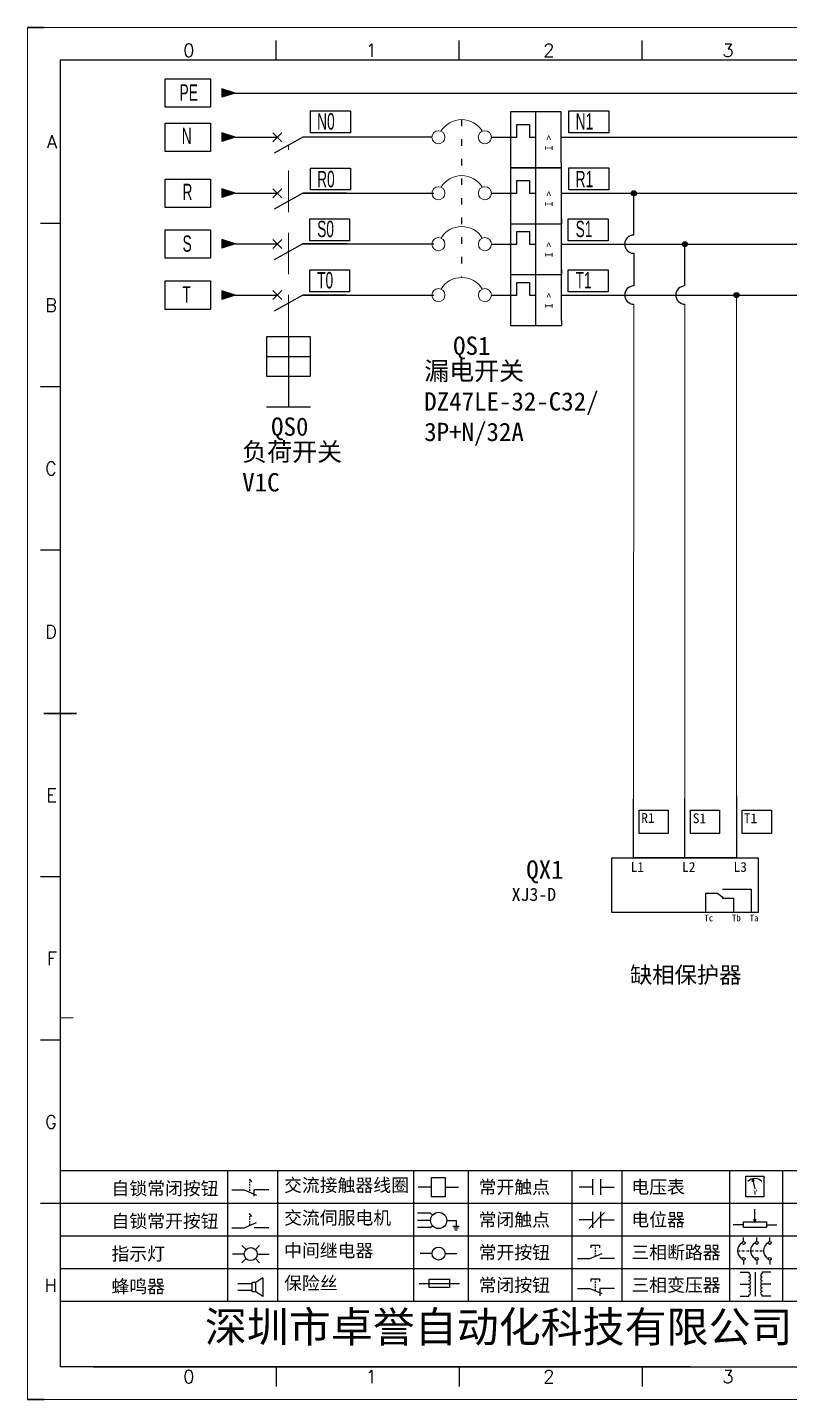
# Model space of a CAD drawing. Header units: millimetres. Extents: x -300 to 54435, y -106 to 60527.
# Drawn here: x 75.5 to 192.1, y 1904.7 to 2114.7 of the extents above; entities that cross this region are included whole.
import ezdxf
from ezdxf.enums import TextEntityAlignment as Align

# ---------------------------------------------------------------- set-up
doc = ezdxf.new("R2010")
doc.units = ezdxf.units.MM
doc.linetypes.add('2', pattern=[15, 1, -2, 1, -2, 1, -2, 1, -2, 1, -2])
doc.linetypes.add('DASHED2', pattern=[9.525, 6.35, -3.175])
for name, color, linetype in [('AE_BOR', 1, 'Continuous'), ('MISC', 2, 'Continuous'), ('SYMS', 7, 'Continuous')]:
    doc.layers.add(name, color=color, linetype=linetype)
doc.styles.get("Standard").update_dxf_attribs({"font": ''})
doc.styles.add('WD', font='romans.shx', dxfattribs={"width": 0.8, "bigfont": 'gbcbig.shx'})
doc.styles.add('样式 0', font='')
doc.styles.add('样式 8', font='arial.ttf', dxfattribs={"width": 0.6, "height": 2.5})
doc.styles.add('汉字', font='')
doc.styles.get('Standard').set_extended_font_data('SimSun')
doc.styles.get('样式 0').set_extended_font_data('KaiTi_GB2312')
doc.styles.get('汉字').set_extended_font_data('新宋体')

# ---------------------------------------------------------------- blocks, each defined once
blk = doc.blocks.new('WDDOT')
blk.add_hatch(color=256).paths.add_polyline_path([(0.5, 0, 1), (-0.5, 0, 1)])
blk.add_circle((0, 0), 0.5)
blk = doc.blocks.new('*U4')
at = {"linetype": 'ByBlock'}
for p, q in [((-1909.23, -780.45), (-1909.23, -780.67)), ((-1909.23, -780.45), (-1908.92, -780.84)), ((-1909.23, -780.84), (-1909.23, -781.05)), ((-1911.92, -782.07), (-1910.06, -782.07)), ((-1910.06, -782.07), (-1908.18, -782.88)), ((-1909.23, -781.23), (-1909.23, -781.44)), ((-1909.23, -781.61), (-1909.23, -781.83)), ((-1909.23, -782), (-1909.23, -782.21)), ((-1909.23, -782.38), (-1909.23, -782.43)), ((-1908.52, -783.07), (-1908.52, -782.07)), ((-1906.25, -782.07), (-1908.52, -782.07))]:
    blk.add_line(p, q, dxfattribs=at)
blk = doc.blocks.new('*U6')
at = {"linetype": 'ByBlock'}
for p, q in [((-1908.88, -791.17), (-1909.23, -790.71)), ((-1909.23, -790.71), (-1909.23, -790.92)), ((-1909.23, -791.09), (-1909.23, -791.31)), ((-1909.23, -791.48), (-1909.23, -791.69)), ((-1911.92, -792.89), (-1910.06, -792.89)), ((-1910.06, -792.89), (-1908.18, -792.08)), ((-1909.23, -791.86), (-1909.23, -792.08)), ((-1909.23, -792.25), (-1909.23, -792.47)), ((-1906.25, -792.89), (-1908.52, -792.89))]:
    blk.add_line(p, q, dxfattribs=at)
blk = doc.blocks.new('蜂鸣器')
at = {"linetype": 'ByBlock'}
for p, q in [((-1907.17, -795.53), (-1908.25, -796.26)), ((-1907.17, -795.53), (-1907.17, -798.41)), ((-1908.8, -796.48), (-1911.01, -796.48)), ((-1908.8, -797.46), (-1911.01, -797.46)), ((-1908.25, -796.26), (-1908.8, -796.26)), ((-1908.8, -797.68), (-1908.8, -796.26)), ((-1908.25, -797.68), (-1908.8, -797.68)), ((-1908.25, -797.68), (-1908.25, -796.26)), ((-1907.17, -798.41), (-1908.25, -797.68))]:
    blk.add_line(p, q, dxfattribs=at)
blk = doc.blocks.new('指示灯')
at = {"linetype": 'ByBlock'}
for p, q in [((-1854.25, -776.92), (-1856.06, -776.92)), ((-1854.62, -775.59), (-1853.97, -776.23)), ((-1851.9, -775.59), (-1852.54, -776.23)), ((-1852.26, -776.92), (-1850.45, -776.92)), ((-1854.62, -778.25), (-1853.97, -777.61)), ((-1851.9, -778.25), (-1852.54, -777.61))]:
    blk.add_line(p, q, dxfattribs=at)
blk.add_circle((-1853.26, -776.92), 0.992, dxfattribs=at)
blk = doc.blocks.new('交流接触器线圈')
at = {"linetype": 'ByBlock'}
for p, q in [((-1880.82, -781.77), (-1882.87, -781.77)), ((-1878.72, -781.77), (-1876.67, -781.77))]:
    blk.add_line(p, q, dxfattribs=at)
blk.add_lwpolyline([(-1880.82, -780.28), (-1878.72, -780.28), (-1878.72, -783.26), (-1880.82, -783.26)], close=True, dxfattribs=at)
blk = doc.blocks.new('交流伺服电机')
at = {"linetype": 'ByBlock'}
for p, q in [((-1880.97, -785.75), (-1882.94, -785.75)), ((-1880.97, -786.85), (-1882.94, -786.85)), ((-1880.97, -785.75), (-1880.65, -786.03)), ((-1878.49, -786.85), (-1877.07, -786.85)), ((-1877.07, -786.85), (-1877.07, -787.72)), ((-1880.97, -787.94), (-1882.94, -787.94)), ((-1880.97, -787.94), (-1880.65, -787.67)), ((-1877.54, -787.72), (-1876.59, -787.72)), ((-1877.38, -788.01), (-1876.75, -788.01)), ((-1877.23, -788.29), (-1876.9, -788.29))]:
    blk.add_line(p, q, dxfattribs=at)
blk.add_circle((-1879.73, -786.85), 1.24, dxfattribs=at)
blk = doc.blocks.new('中间继电器')
at = {"linetype": 'ByBlock'}
for p, q in [((-1880.72, -791.92), (-1882.54, -791.92)), ((-1878.74, -791.92), (-1876.92, -791.92))]:
    blk.add_line(p, q, dxfattribs=at)
blk.add_circle((-1879.73, -791.92), 0.992, dxfattribs=at)
blk = doc.blocks.new('保险丝')
at = {"linetype": 'ByBlock'}
blk.add_line((-1882.72, -796.49), (-1876.55, -796.49), dxfattribs=at)
blk.add_lwpolyline([(-1881.2, -795.86), (-1878.06, -795.86), (-1878.06, -797.12), (-1881.2, -797.12)], close=True, dxfattribs=at)
blk = doc.blocks.new('常开按钮')
at = {"linetype": 'ByBlock'}
for p, q in [((-1910.06, -787.73), (-1908.18, -786.93)), ((-1909.9, -785.68), (-1908.56, -785.68)), ((-1909.9, -785.68), (-1909.9, -786.07)), ((-1909.23, -785.68), (-1909.23, -785.89)), ((-1909.23, -786.06), (-1909.23, -786.28)), ((-1909.23, -786.45), (-1909.23, -786.67)), ((-1909.23, -786.84), (-1909.23, -787.05)), ((-1909.23, -787.22), (-1909.23, -787.38)), ((-1908.56, -785.68), (-1908.56, -786.07)), ((-1911.92, -787.73), (-1910.06, -787.73)), ((-1906.25, -787.73), (-1908.52, -787.73))]:
    blk.add_line(p, q, dxfattribs=at)
blk = doc.blocks.new('常开触点')
at = {"linetype": 'ByBlock'}
for p, q in [((-1853.82, -782.99), (-1853.82, -780.56)), ((-1852.6, -782.99), (-1852.6, -780.56)), ((-1853.82, -781.77), (-1855.88, -781.77)), ((-1852.6, -781.77), (-1850.55, -781.77))]:
    blk.add_line(p, q, dxfattribs=at)
blk = doc.blocks.new('常闭触点')
at = {"linetype": 'ByBlock'}
for p, q in [((-1853.82, -786.77), (-1855.88, -786.77)), ((-1852.01, -785.66), (-1854.43, -788.1)), ((-1853.82, -787.99), (-1853.82, -785.56)), ((-1852.6, -787.99), (-1852.6, -785.56)), ((-1852.6, -786.77), (-1850.55, -786.77))]:
    blk.add_line(p, q, dxfattribs=at)
blk = doc.blocks.new('常闭按钮')
at = {"linetype": 'ByBlock'}
for p, q in [((-1854.11, -790.83), (-1852.77, -790.83)), ((-1854.11, -790.83), (-1854.11, -791.22)), ((-1853.44, -790.83), (-1853.44, -791.04)), ((-1853.44, -791.21), (-1853.44, -791.43)), ((-1853.44, -791.6), (-1853.44, -791.82)), ((-1852.77, -790.83), (-1852.77, -791.22)), ((-1856.13, -792.28), (-1854.28, -792.28)), ((-1854.28, -792.28), (-1852.4, -793.09)), ((-1853.44, -791.99), (-1853.44, -792.2)), ((-1853.44, -792.37), (-1853.44, -792.53)), ((-1850.47, -792.28), (-1852.73, -792.28)), ((-1852.73, -792.28), (-1852.73, -793.43))]:
    blk.add_line(p, q, dxfattribs=at)
blk = doc.blocks.new('电压表')
at = {"linetype": 'ByBlock'}
for p, q in [((-1814.84, -780.75), (-1814.91, -781.13)), ((-1814.6, -781.05), (-1814.91, -781.13)), ((-1814.84, -780.75), (-1814.46, -782.26)), ((-1814.84, -780.75), (-1814.6, -781.05))]:
    blk.add_line(p, q, dxfattribs=at)
blk.add_lwpolyline([(-1815.84, -780.34), (-1813.07, -780.34), (-1813.07, -783.49), (-1815.84, -783.49)], close=True, dxfattribs=at)
blk.add_arc((-1814.46, -782.26), 1.56, 46.8313, 133.1687, dxfattribs=at)
at = {"linetype": 'ByBlock', "insert": (-1814.7, -782.39), "char_height": 0.75, "width": 0.6768, "attachment_point": 1}
blk.add_mtext('V', dxfattribs=at)
blk = doc.blocks.new('电位器')
at = {"linetype": 'ByBlock'}
for p, q in [((-1814.45, -787.3), (-1814.45, -785.39)), ((-1814.45, -787.3), (-1814.62, -786.96)), ((-1814.62, -786.96), (-1814.27, -786.96)), ((-1814.45, -787.3), (-1814.27, -786.96)), ((-1816.21, -787.75), (-1817.79, -787.75)), ((-1812.68, -787.75), (-1811.1, -787.75))]:
    blk.add_line(p, q, dxfattribs=at)
blk.add_lwpolyline([(-1816.21, -787.3), (-1812.68, -787.3), (-1812.68, -788.2), (-1816.21, -788.2)], close=True, dxfattribs=at)
blk = doc.blocks.new('三相断路器')
at = {"linetype": 'ByBlock'}
for p, q in [((-1816.17, -790.33), (-1816.17, -789.7)), ((-1814.17, -790.33), (-1814.17, -789.7)), ((-1812.18, -790.33), (-1812.18, -789.7)), ((-1817.14, -791.74), (-1816.72, -791.74)), ((-1816.45, -791.74), (-1816.03, -791.74)), ((-1816.17, -793.19), (-1816.17, -793.83)), ((-1815.76, -791.74), (-1815.34, -791.74)), ((-1815.07, -791.74), (-1814.65, -791.74)), ((-1814.38, -791.74), (-1813.96, -791.74)), ((-1814.17, -793.19), (-1814.17, -793.83)), ((-1813.69, -791.74), (-1813.27, -791.74)), ((-1812.18, -793.19), (-1812.18, -793.83))]:
    blk.add_line(p, q, dxfattribs=at)
for centre in [(-1816.17, -790.55), (-1814.17, -790.55), (-1812.18, -790.55), (-1816.17, -792.98), (-1814.17, -792.98), (-1812.18, -792.98)]:
    blk.add_circle(centre, 0.219, dxfattribs=at)
for centre in [(-1815.81, -791.74), (-1813.82, -791.74), (-1811.83, -791.74)]:
    blk.add_arc(centre, 1.32, 115.5791, 244.4209, dxfattribs=at)
blk = doc.blocks.new('三相变压器')
at = {"linetype": 'ByBlock'}
for p, q in [((-1816.69, -795.03), (-1815.37, -795.03)), ((-1815.37, -795.03), (-1815.37, -795.24)), ((-1814.34, -798.7), (-1814.34, -795.04)), ((-1812, -795.03), (-1813.32, -795.03)), ((-1813.32, -795.03), (-1813.32, -795.24)), ((-1816.69, -796.87), (-1815.37, -796.87)), ((-1812, -796.87), (-1813.32, -796.87)), ((-1816.69, -798.71), (-1815.37, -798.71)), ((-1815.37, -798.71), (-1815.37, -798.5)), ((-1813.32, -798.71), (-1813.32, -798.5)), ((-1812, -798.71), (-1813.32, -798.71))]:
    blk.add_line(p, q, dxfattribs=at)
for centre, start, end in [((-1815.37, -795.51), 270, 90), ((-1815.37, -796.06), 270, 90), ((-1813.32, -795.51), 90, 270), ((-1813.32, -796.06), 90, 270), ((-1815.37, -796.6), 270, 90), ((-1815.37, -797.14), 270, 90), ((-1815.37, -797.68), 270, 90), ((-1815.37, -798.23), 270, 90), ((-1813.32, -796.6), 90, 270), ((-1813.32, -797.14), 90, 270), ((-1813.32, -797.68), 90, 270), ((-1813.32, -798.23), 90, 270)]:
    blk.add_arc(centre, 0.271, start, end, dxfattribs=at)

msp = doc.modelspace()

# ---------------------------------------------------------------- hatches: boundary and pattern name
for points in [[(105.285, 2098.524), (107.328, 2097.87), (105.285, 2097.215)], [(105.285, 2089.959), (107.328, 2089.304), (105.285, 2088.649)], [(168.667, 2089.304, 1), (167.888, 2089.304, 1)], [(105.285, 2082.197), (107.328, 2081.542), (105.285, 2080.887)], [(176.486, 2081.508, 1), (175.707, 2081.508, 1)], [(105.285, 2074.362), (107.328, 2073.707), (105.285, 2073.053)], [(184.36, 2073.711, 1), (183.581, 2073.711, 1)]]:
    msp.add_hatch(color=7).paths.add_polyline_path(points)
at = {"layer": 'MISC'}
msp.add_hatch(color=7, dxfattribs=at).paths.add_polyline_path([(105.285, 2105.289), (107.328, 2104.634), (105.285, 2103.98)])

# ---------------------------------------------------------------- linework, layer by layer
at = {"color": 7}
for p, q in [((367.549, 2109.676), (80.549, 2109.676)), ((80.549, 2109.676), (80.549, 1909.676)), ((157.198, 2101.772), (149.401, 2101.772)), ((149.401, 2101.772), (149.401, 2093.976)), ((153.3, 2093.206), (153.3, 2101.772)), ((157.198, 2093.976), (157.198, 2101.772)), ((107.328, 2097.87), (105.285, 2098.524)), ((105.285, 2098.524), (105.285, 2097.215)), ((113.076, 2097.181), (114.454, 2098.559)), ((114.454, 2097.181), (113.076, 2098.559)), ((150.376, 2097.874), (150.376, 2099.823)), ((150.376, 2099.823), (152.325, 2099.823)), ((152.325, 2099.823), (152.325, 2097.874)), ((107.328, 2097.87), (105.285, 2097.215)), ((107.328, 2097.87), (113.765, 2097.87)), ((117.663, 2097.87), (113.278, 2095.433)), ((137.394, 2097.874), (117.663, 2097.87)), ((146.503, 2097.874), (150.376, 2097.874)), ((152.325, 2097.874), (153.3, 2097.874)), ((157.198, 2097.874), (161.096, 2097.874)), ((161.096, 2097.874), (315.532, 2097.87)), ((149.401, 2093.976), (149.401, 2093.206)), ((157.198, 2093.976), (157.198, 2093.206)), ((149.401, 2093.206), (157.198, 2093.206)), ((149.407, 2093.202), (149.407, 2085.406)), ((157.204, 2093.202), (149.407, 2093.202)), ((153.306, 2084.636), (153.306, 2093.202)), ((157.204, 2085.406), (157.204, 2093.202)), ((107.328, 2089.304), (105.285, 2089.959)), ((105.285, 2089.959), (105.285, 2088.649)), ((113.076, 2088.615), (114.454, 2089.993)), ((114.454, 2088.615), (113.076, 2089.993)), ((150.382, 2091.253), (152.331, 2091.253)), ((150.382, 2089.304), (150.382, 2091.253)), ((152.331, 2091.253), (152.331, 2089.304)), ((107.328, 2089.304), (105.285, 2088.649)), ((107.328, 2089.304), (113.765, 2089.304)), ((117.663, 2089.304), (113.278, 2086.868)), ((117.663, 2089.304), (137.707, 2089.308)), ((124.336, 2089.304), (117.663, 2089.304)), ((146.509, 2089.304), (150.382, 2089.304)), ((152.331, 2089.304), (153.306, 2089.304)), ((157.204, 2089.304), (161.102, 2089.304)), ((161.102, 2089.304), (310.078, 2089.304)), ((168.278, 2082.902), (168.278, 2089.304)), ((149.407, 2085.406), (149.407, 2084.636)), ((149.408, 2085.406), (149.408, 2077.61)), ((153.306, 2076.84), (153.306, 2085.406)), ((157.204, 2085.406), (157.204, 2084.636)), ((157.204, 2077.61), (157.204, 2085.406)), ((149.407, 2084.636), (157.204, 2084.636)), ((150.382, 2083.457), (152.331, 2083.457)), ((150.382, 2081.508), (150.382, 2083.457)), ((152.331, 2083.457), (152.331, 2081.508)), ((107.328, 2081.542), (105.285, 2082.197)), ((105.285, 2082.197), (105.285, 2080.887)), ((107.328, 2081.542), (105.285, 2080.887)), ((107.328, 2081.542), (113.765, 2081.542)), ((113.076, 2080.853), (114.454, 2082.231)), ((114.454, 2080.853), (113.076, 2082.231)), ((117.663, 2081.542), (113.278, 2079.106)), ((117.663, 2081.542), (137.707, 2081.546)), ((124.336, 2081.542), (117.663, 2081.542)), ((146.51, 2081.508), (150.382, 2081.508)), ((152.331, 2081.508), (153.306, 2081.508)), ((157.204, 2081.508), (161.102, 2081.508)), ((161.102, 2081.508), (310.078, 2081.508)), ((176.096, 2075.106), (176.096, 2081.508)), ((168.278, 2080.113), (168.278, 2075.106)), ((149.408, 2077.61), (149.408, 2076.84)), ((149.408, 2077.61), (149.408, 2069.813)), ((153.306, 2069.044), (153.306, 2077.61)), ((157.204, 2077.61), (157.204, 2076.84)), ((157.204, 2069.813), (157.204, 2077.61)), ((149.408, 2076.84), (157.204, 2076.84)), ((150.382, 2075.66), (152.331, 2075.66)), ((150.382, 2073.711), (150.382, 2075.66)), ((152.331, 2075.66), (152.331, 2073.711)), ((107.328, 2073.707), (105.285, 2074.362)), ((105.285, 2074.362), (105.285, 2073.053)), ((107.328, 2073.707), (105.285, 2073.053)), ((107.328, 2073.707), (113.765, 2073.707)), ((113.076, 2073.018), (114.454, 2074.396)), ((114.454, 2073.018), (113.076, 2074.396)), ((117.663, 2073.707), (113.278, 2071.271)), ((117.663, 2073.707), (137.714, 2073.711)), ((124.336, 2073.707), (117.663, 2073.707)), ((146.51, 2073.711), (150.382, 2073.711)), ((152.331, 2073.711), (153.306, 2073.711)), ((157.204, 2073.711), (161.102, 2073.711)), ((161.102, 2073.711), (310.078, 2073.711)), ((149.408, 2069.813), (149.408, 2069.044)), ((149.408, 2069.044), (157.204, 2069.044)), ((157.204, 2069.813), (157.204, 2069.044)), ((115.464, 2067.38), (115.464, 2056.586)), ((112.142, 2064.31), (118.787, 2064.31)), ((112.103, 2056.586), (118.826, 2056.586)), ((181.87, 1982.797), (186.258, 1982.797)), ((186.258, 1982.797), (186.258, 1979.22)), ((179.324, 1982.181), (181.11, 1982.181)), ((179.324, 1979.22), (179.324, 1982.181)), ((181.11, 1982.181), (181.942, 1981.515)), ((181.87, 1981.647), (181.87, 1981.436)), ((181.87, 1981.549), (181.87, 1981.549)), ((181.87, 1981.436), (183.535, 1981.436)), ((183.535, 1981.436), (183.535, 1979.22)), ((85.579, 1909.676), (365.079, 1909.676))]:
    msp.add_line(p, q, dxfattribs=at)
at = {"color": 7, "linetype": '2'}
msp.add_line((141.939, 2100.571), (141.939, 2076.412), dxfattribs=at)
at = {"color": 7, "linetype": 'DASHED2', "lineweight": 0}
msp.add_line((115.464, 2067.38), (115.464, 2096.648), dxfattribs=at)
at = {"color": 7, "lineweight": 0}
for p, q in [((183.97, 2073.711), (183.97, 1996.598)), ((168.277, 2072.317), (168.222, 1996.598)), ((176.096, 2072.317), (176.096, 1996.598))]:
    msp.add_line(p, q, dxfattribs=at)
at = {"color": 7, "ltscale": 2}
for p, q in [((183.971, 1997.11), (183.971, 1987.604)), ((168.222, 1987.604), (168.222, 1996.598)), ((176.097, 1987.604), (176.097, 1996.598)), ((183.972, 1987.604), (168.223, 1987.604)), ((176.884, 1909.676), (80.549, 1909.676))]:
    msp.add_line(p, q, dxfattribs=at)
at = {"color": 7, "lineweight": 9, "ltscale": 0.1}
for p, q in [((80.549, 1963.105), (82.549, 1963.105)), ((176.884, 1909.676), (206.346, 1909.676))]:
    msp.add_line(p, q, dxfattribs=at)
at = {"color": 7, "linetype": 'ByBlock'}
for p, q in [((367.549, 1939.676), (80.549, 1939.676)), ((367.549, 1934.676), (80.549, 1934.676)), ((367.549, 1929.676), (80.549, 1929.676)), ((367.549, 1924.676), (80.549, 1924.676)), ((367.549, 1919.676), (80.549, 1919.676))]:
    msp.add_line(p, q, dxfattribs=at)
at = {"color": 7, "lineweight": -2}
for p, q in [((106.128, 1939.676), (106.128, 1919.676)), ((113.805, 1939.676), (113.805, 1919.676)), ((134.595, 1939.676), (134.595, 1919.676)), ((142.948, 1939.676), (142.948, 1919.676)), ((158.803, 1939.676), (158.803, 1919.676)), ((166.452, 1939.676), (166.452, 1919.676)), ((182.944, 1939.676), (182.944, 1919.676)), ((191.046, 1939.676), (191.046, 1919.676))]:
    msp.add_line(p, q, dxfattribs=at)
at = {"color": 7, "lineweight": -3}
for points in [[(96.619, 2106.811), (103.56, 2106.811), (103.56, 2102.458), (96.619, 2102.458)], [(96.619, 2100.046), (103.56, 2100.046), (103.56, 2095.693), (96.619, 2095.693)], [(118.836, 2101.893), (124.942, 2101.893), (124.942, 2098.546), (118.836, 2098.546)], [(158.371, 2101.897), (164.476, 2101.897), (164.476, 2098.55), (158.371, 2098.55)], [(118.836, 2093.164), (124.942, 2093.164), (124.942, 2089.817), (118.836, 2089.817)], [(158.371, 2093.168), (164.476, 2093.168), (164.476, 2089.821), (158.371, 2089.821)], [(96.619, 2091.48), (103.56, 2091.48), (103.56, 2087.128), (96.619, 2087.128)], [(118.716, 2085.368), (124.822, 2085.368), (124.822, 2082.02), (118.716, 2082.02)], [(158.251, 2085.372), (164.356, 2085.372), (164.356, 2082.024), (158.251, 2082.024)], [(96.619, 2083.718), (103.56, 2083.718), (103.56, 2079.366), (96.619, 2079.366)], [(118.716, 2077.571), (124.822, 2077.571), (124.822, 2074.224), (118.716, 2074.224)], [(158.251, 2077.576), (164.356, 2077.576), (164.356, 2074.228), (158.251, 2074.228)], [(96.619, 2075.884), (103.56, 2075.884), (103.56, 2071.531), (96.619, 2071.531)]]:
    msp.add_lwpolyline(points, close=True, dxfattribs=at)
at = {"color": 7}
msp.add_lwpolyline([(112.142, 2061.24), (112.142, 2067.38), (118.787, 2067.38), (118.787, 2061.24)], close=True, dxfattribs=at)
at = {"color": 7, "ltscale": 2}
for points in [[(169.085, 1994.882), (173.546, 1994.882), (173.546, 1991.286), (169.085, 1991.286)], [(176.95, 1994.882), (181.411, 1994.882), (181.411, 1991.286), (176.95, 1991.286)], [(184.859, 1994.882), (189.32, 1994.882), (189.32, 1991.286), (184.859, 1991.286)], [(164.9, 1987.604), (187.294, 1987.604), (187.294, 1979.22), (164.9, 1979.22)]]:
    msp.add_lwpolyline(points, close=True, dxfattribs=at)
at = {"color": 7, "lineweight": 0}
for centre in [(138.394, 2097.874), (145.503, 2097.874), (138.4, 2089.304), (145.509, 2089.304), (138.401, 2081.508), (145.51, 2081.508), (138.401, 2073.711), (145.51, 2073.711)]:
    msp.add_circle(centre, 1, dxfattribs=at)
at = {"color": 7}
for centre in [(168.278, 2089.304), (176.096, 2081.508), (183.97, 2073.711)]:
    msp.add_circle(centre, 0.389, dxfattribs=at)
at = {"color": 7, "lineweight": 0}
for centre in [(141.949, 2096.881), (141.955, 2088.311), (141.955, 2080.515), (141.955, 2072.718)]:
    msp.add_arc(centre, 3.691, 31.18201, 148.81799, dxfattribs=at)
at = {"color": 7, "ltscale": 2}
for centre in [(168.278, 2081.508), (168.278, 2073.711), (176.096, 2073.711)]:
    msp.add_arc(centre, 1.394, 90, 270, dxfattribs=at)
at = {"layer": 'AE_BOR', "color": 7, "lineweight": 30}
for p, q in [((78.079, 2114.676), (75.546, 2114.676)), ((78.049, 2009.676), (83.049, 2009.676)), ((75.546, 1904.676), (78.079, 1904.676))]:
    msp.add_line(p, q, dxfattribs=at)
at = {"layer": 'AE_BOR', "color": 7, "lineweight": 15}
for p, q in [((75.546, 2114.676), (372.546, 2114.676)), ((75.546, 1904.676), (75.546, 2114.676)), ((372.546, 1904.676), (75.546, 1904.676))]:
    msp.add_line(p, q, dxfattribs=at)
at = {"layer": 'AE_BOR', "color": 7}
for p, q in [((113.579, 2109.676), (113.579, 2112.676)), ((141.579, 2109.676), (141.579, 2112.676)), ((169.579, 2109.676), (169.579, 2112.676)), ((80.549, 2084.676), (77.549, 2084.676)), ((80.549, 2059.676), (77.549, 2059.676)), ((80.549, 2034.676), (77.549, 2034.676)), ((80.549, 1984.676), (77.549, 1984.676)), ((80.549, 1959.676), (77.549, 1959.676)), ((80.549, 1934.676), (77.549, 1934.676)), ((113.579, 1909.676), (113.579, 1906.676)), ((141.579, 1909.676), (141.579, 1906.676)), ((169.579, 1909.676), (169.579, 1906.676))]:
    msp.add_line(p, q, dxfattribs=at)
at = {"layer": 'MISC', "color": 7}
for p, q in [((107.328, 2104.634), (105.285, 2105.289)), ((105.285, 2105.289), (105.285, 2103.98)), ((107.328, 2104.634), (105.285, 2103.98)), ((107.328, 2104.634), (345.645, 2104.634))]:
    msp.add_line(p, q, dxfattribs=at)

# ---------------------------------------------------------------- block references
at = {"color": 7, "linetype": 'ByBlock'}
for name, p in [('*U4', (2018.738, 2718.853)), ('交流接触器线圈', (2018.162, 2718.945)), ('常开触点', (2015.816, 2718.974)), ('电压表', (2001.255, 2719.192)), ('*U6', (2018.738, 2723.853)), ('交流伺服电机', (2018.162, 2718.945)), ('常闭触点', (2015.816, 2718.974)), ('电位器', (2001.255, 2719.192)), ('指示灯', (1962.952, 2703.853)), ('中间继电器', (2018.162, 2718.945)), ('常开按钮', (2071.602, 2713.974)), ('三相断路器', (2001.255, 2719.192)), ('三相变压器', (2001.255, 2719.192)), ('蜂鸣器', (2018.738, 2718.853)), ('保险丝', (2018.162, 2718.945)), ('常闭按钮', (2015.816, 2713.974))]:
    msp.add_blockref(name, p, dxfattribs=at)
at = {"layer": 'SYMS', "color": 7, "lineweight": -3, "xscale": 0.4949999999998909, "yscale": 0.4949999999998909, "zscale": 0.4949999999998909}
for p in [(168.278, 2089.304), (176.096, 2081.508), (183.97, 2073.711)]:
    msp.add_blockref('WDDOT', p, dxfattribs=at)

# ---------------------------------------------------------------- texts
at = {"color": 7, "char_height": 2.5, "width": 4.96666, "attachment_point": 1, "style": '样式 8'}
for s, insert in [('N0', (119.857, 2101.55)), ('N1', (159.391, 2101.555)), ('N', (99.141, 2099.313)), ('R0', (119.857, 2092.721)), ('R1', (159.391, 2092.725)), ('R', (99.268, 2090.756)), ('S0', (119.857, 2085.088)), ('S1', (159.391, 2085.092)), ('S', (99.273, 2082.848)), ('T0', (119.857, 2077.243)), ('T1', (159.391, 2077.247)), ('T', (99.243, 2075.076))]:
    msp.add_mtext(s, dxfattribs=dict(at, insert=insert))
at = {"color": 7, "char_height": 1.1694, "width": 4.51104, "attachment_point": 1, "rotation": 90}
for insert in [(154.689, 2095.828), (154.695, 2087.258), (154.696, 2079.462), (154.696, 2071.665)]:
    msp.add_mtext('I >', dxfattribs=dict(at, insert=insert))
at = {"color": 7, "insert": (164.916, 1970.919), "char_height": 2.5, "width": 33.71673, "attachment_point": 1}
msp.add_mtext('\\pi2.782;缺相保护器', dxfattribs=at)
at = {"color": 7, "char_height": 2, "attachment_point": 1, "style": '汉字'}
for s, insert in [('{\\fKaiTi_GB2312|b0|i0|c134|p49;交流接触器线圈}', (114.8, 1938.485)), ('{\\fKaiTi_GB2312|b0|i0|c134|p49;常开触点}', (144.553, 1938.198)), ('{\\fKaiTi_GB2312|b0|i0|c134|p49;电压表}', (167.913, 1938.207)), ('{\\fKaiTi_GB2312|b0|i0|c134|p49;自锁常闭按钮}', (88.405, 1937.991)), ('{\\fKaiTi_GB2312|b0|i0|c134|p49;自锁常开按钮}', (88.405, 1932.991)), ('{\\fKaiTi_GB2312|b0|i0|c134|p49;交流伺服电机}', (114.8, 1933.485)), ('{\\fKaiTi_GB2312|b0|i0|c134|p49;常闭触点}', (144.553, 1933.198)), ('{\\fKaiTi_GB2312|b0|i0|c134|p49;电位器}', (167.913, 1933.207)), ('{\\fKaiTi_GB2312|b0|i0|c134|p49;指示灯}', (88.405, 1927.991)), ('{\\fKaiTi_GB2312|b0|i0|c134|p49;中间继电器}', (114.8, 1928.485)), ('{\\fKaiTi_GB2312|b0|i0|c134|p49;常开按钮}', (144.553, 1928.198)), ('{\\fKaiTi_GB2312|b0|i0|c134|p49;三相断路器}', (167.913, 1928.207)), ('{\\fKaiTi_GB2312|b0|i0|c134|p49;保险丝}', (114.8, 1923.485)), ('{\\fKaiTi_GB2312|b0|i0|c134|p49;蜂鸣器}', (88.405, 1922.991)), ('{\\fKaiTi_GB2312|b0|i0|c134|p49;常闭按钮}', (144.553, 1923.198)), ('{\\fKaiTi_GB2312|b0|i0|c134|p49;三相变压器}', (167.913, 1923.207))]:
    msp.add_mtext(s, dxfattribs=dict(at, insert=insert))
at = {"color": 7, "lineweight": -2, "insert": (102.682, 1918.148), "char_height": 4.70644, "width": 96.11383, "attachment_point": 1}
msp.add_mtext('深圳市卓誉自动化科技有限公司', dxfattribs=at)
at = {"layer": 'AE_BOR', "color": 7, "style": 'WD'}
for s, p in [('0', (100.216, 2110.176)), ('1', (128.142, 2110.176)), ('2', (155.291, 2110.176)), ('3', (182.691, 2110.176)), ('0', (100.216, 1907.176)), ('1', (128.142, 1907.176)), ('2', (155.291, 1907.176)), ('3', (182.691, 1907.176))]:
    msp.add_text(s, height=2, dxfattribs=at).set_placement(p, align=Align.CENTER)
for s, p in [('A', (80.049, 2097.176)), ('B', (80.049, 2072.176)), ('C', (80.049, 2047.176)), ('D', (80.049, 2022.176)), ('E', (80.049, 1997.176)), ('F', (80.049, 1972.176)), ('G', (80.049, 1947.176)), ('H', (80.049, 1922.176))]:
    msp.add_text(s, height=2, dxfattribs=at).set_placement(p, align=Align.MIDDLE_RIGHT)
at = {"layer": 'MISC', "color": 7, "attachment_point": 1}
for s, insert, char_height, width, style in [('\\pi1.2228;PE', (97.589, 2105.964), 2.5, 4.96666, '样式 8'), ('QS1', (140.647, 2067.364), 2.8, 5.01683, '样式 0'), ('漏电开关\\PDZ47LE-32-C32/\\P3P+N/32A', (136.23, 2063.508), 2.8, 28.17164, '样式 0'), ('QS0', (112.806, 2054.989), 2.8, 5.01683, '样式 0'), ('负荷开关\\PV1C', (108.39, 2051.133), 2.8, 20.33502, '样式 0'), ('R1', (169.426, 1994.442), 1.5, 5.01683, '样式 0'), ('S1', (177.293, 1994.389), 1.5, 5.01683, '样式 0'), ('T1', (185.115, 1994.391), 1.5, 5.01683, '样式 0'), ('QX1', (151.83, 1987.189), 2.8, 5.01683, '样式 0'), ('L1', (167.795, 1986.939), 1.5, 5.01683, '样式 0'), ('L2', (175.67, 1986.939), 1.5, 5.01683, '样式 0'), ('L3', (183.544, 1986.939), 1.5, 5.01683, '样式 0'), ('{\\fSimSun|b0|i0|c134|p49;\\C7;XJ3-D}', (149.599, 1982.992), 2, 11.34988, '样式 0'), ('Tc', (179.07, 1978.885), 1, 5.01683, '样式 0'), ('Tb', (183.281, 1978.885), 1, 5.01683, '样式 0'), ('Ta', (186.003, 1978.885), 1, 5.01683, '样式 0')]:
    msp.add_mtext(s, dxfattribs=dict(at, insert=insert, char_height=char_height, width=width, style=style))

doc.saveas('drawing.dxf')
